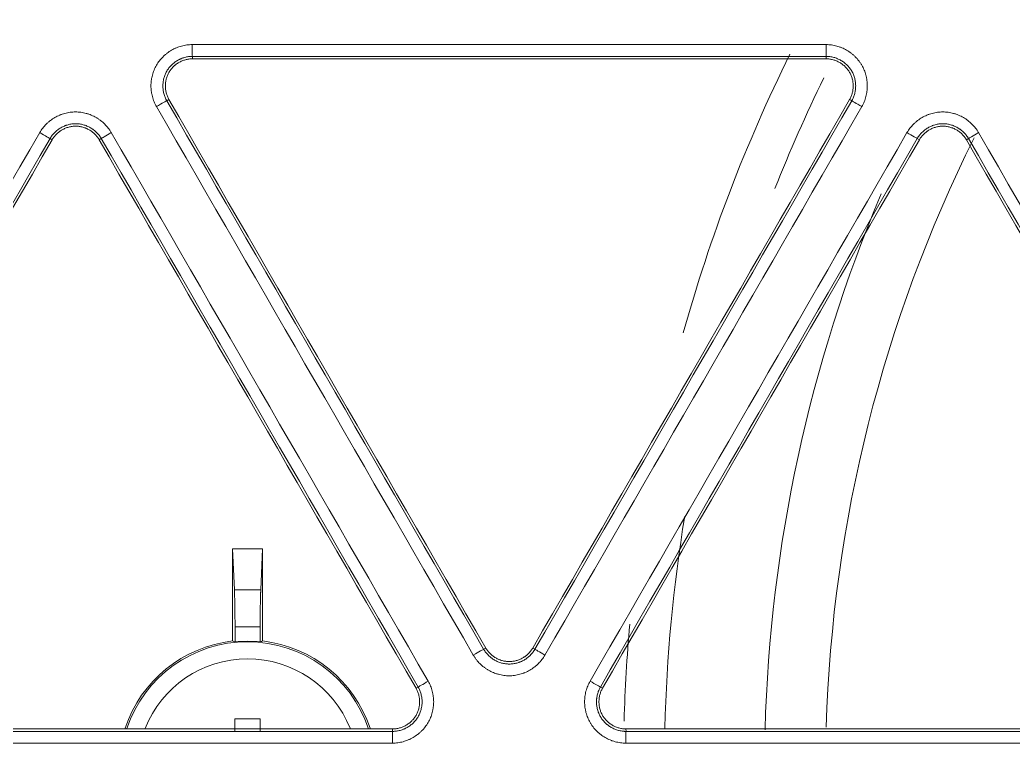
# Model space of a CAD drawing. Header units: inches. Extents: x 405346 to 489838, y -25612 to 14934.
# Drawn here: x 467154.52 to 467194.61, y 4321.95 to 4351.68 of the extents above; entities that cross this region are included whole.
import ezdxf

# ---------------------------------------------------------------- set-up
doc = ezdxf.new("R2010")
doc.units = ezdxf.units.IN
doc.header["$LTSCALE"] = 200
doc.header["$MEASUREMENT"] = 0
doc.layers.add('SS-EQ', color=2, linetype='Continuous', lineweight=20)

# ---------------------------------------------------------------- blocks, each defined once
blk = doc.blocks.new('4way무풍')
at = {"layer": 'SS-EQ'}
for p, q in [((-82.781, 28.782), (-82.781, 28.682)), ((-57.206, 28.682), (-57.206, 28.782)), ((-83.729, 27.041), (-83.815, 26.991)), ((-56.172, 26.991), (-56.258, 27.041)), ((-88.44, 25.415), (-88.526, 25.465)), ((-86.457, 25.465), (-86.544, 25.415)), ((-53.443, 25.415), (-53.529, 25.465)), ((-51.461, 25.465), (-51.547, 25.415)), ((-81.161, 8.9), (-79.948, 8.9)), ((-81.161, 5.177), (-81.161, 8.9)), ((-81.087, 7.236), (-81.161, 8.9)), ((-79.948, 8.9), (-80.022, 7.236)), ((-79.948, 8.9), (-79.948, 5.177)), ((-81.087, 7.236), (-80.022, 7.236)), ((-80.047, 5.745), (-81.061, 5.745)), ((-81.061, 5.138), (-81.061, 5.745)), ((-80.047, 5.745), (-80.047, 5.138)), ((-71.028, 4.843), (-70.941, 4.892)), ((-69.046, 4.892), (-68.959, 4.842)), ((-73.757, 3.267), (-73.67, 3.317)), ((-66.317, 3.317), (-66.23, 3.267)), ((-81.064, 1.528), (-81.064, 2.037)), ((-81.064, 2.037), (-80.045, 2.037)), ((-80.045, 2.037), (-80.045, 1.528)), ((-74.704, 1.525), (-74.704, 1.625)), ((-65.283, 1.625), (-65.282, 1.525))]:
    blk.add_line(p, q, dxfattribs=at)
for centre, radius, start, end in [((0, 0), 65.391, 153.79632, 164.3711), ((0, 0), 63.738, 154.02966, 158.42249), ((0, 0), 57.227, 153.5465, 178.2954), ((0, 0), 59.69, 157.09416, 178.47933), ((0, 0), 63.738, 170.7717, 178.50627), ((0, 0), 65.391, 174.86106, 178.29772), ((-80.554, 0), 5.212, 96.679, 161.4499), ((-80.554, 0), 5.146, 18.5062, 161.3362), ((-80.554, 0), 5.163, 84.3649, 95.6351), ((-80.554, 0), 5.212, 18.4483, 83.321), ((-80.554, 0), 4.454, 21.8194, 158.3494)]:
    blk.add_arc(centre, radius, start, end, dxfattribs=at)
for centre, major_axis, ratio, start_param, end_param in [((-82.781, 29.256), (0, -0.474), 0.014534, 4.708386, 6.248173), ((-57.206, 29.256), (0, 0.474), 0.009775, 1.566319, 3.106595), ((-84.225, 26.754), (0.41, 0.237), 0.010572, 0.034909, 1.581855), ((-55.762, 26.754), (0.41, -0.237), 0.001221, 3.176499, 4.702058), ((-88.936, 25.702), (0.41, -0.237), 0.004965, 4.696998, 6.248278), ((-86.047, 25.702), (-0.41, -0.237), 0.010606, 4.723863, 6.248277), ((-53.939, 25.702), (0.41, -0.237), 0.001186, 4.702395, 6.248279), ((-51.051, 25.702), (-0.41, -0.237), 0.007841, 4.717948, 6.248278), ((-83.826, 0), (6.544, 0), 0.866114, 1.134715, 1.151388), ((-77.283, 0), (6.544, 0), 0.866112, 1.990195, 2.006868), ((-71.438, 4.606), (0.41, 0.237), 0.006886, 0.034907, 1.581419), ((-68.549, 4.606), (0.41, -0.237), 0.005479, 3.1765, 4.701579), ((-73.26, 3.554), (-0.41, -0.237), 0.006926, 4.72339, 6.248278), ((-66.727, 3.554), (-0.41, 0.237), 0.005439, 1.560351, 3.106686), ((-74.704, 1.052), (0, -0.474), 0.013267, 3.176502, 4.712247), ((-65.282, 1.052), (0, -0.474), 0.011501, 3.176502, 4.71224)]:
    blk.add_ellipse(centre, major_axis=major_axis, ratio=ratio, start_param=start_param, end_param=end_param, dxfattribs=at)
for points, knots in [([(-346.359, 0), (-346.359, 27.812), (-346.359, 55.623), (-346.359, 97.341), (-346.359, 111.247), (-346.359, 139.059), (-346.359, 152.964), (-346.359, 180.776), (-346.359, 194.682), (-346.359, 222.494), (-346.359, 236.4), (-346.358, 257.259), (-346.358, 264.212), (-346.359, 272.903), (-346.359, 274.641), (-346.359, 277.248), (-346.359, 278.117), (-346.358, 279.856), (-346.358, 280.725), (-346.358, 282.028), (-346.358, 282.463), (-346.358, 283.332), (-346.359, 283.767), (-346.359, 284.419), (-346.359, 284.636), (-346.359, 285.07), (-346.358, 285.288), (-346.355, 285.722), (-346.353, 285.939), (-346.345, 286.374), (-346.34, 286.591), (-346.322, 287.243), (-346.305, 287.677), (-346.262, 288.546), (-346.235, 288.98), (-346.174, 289.848), (-346.138, 290.283), (-346.078, 290.934), (-346.057, 291.151), (-346.012, 291.584), (-345.894, 292.666), (-345.748, 293.74), (-345.479, 295.449), (-345.327, 296.299), (-344.817, 298.834), (-344.407, 300.504), (-343.687, 302.982), (-343.172, 304.624), (-342.294, 307.059), (-341.638, 308.662), (-341.119, 309.858), (-340.941, 310.255), (-340.713, 310.75), (-340.668, 310.849), (-340.576, 311.047), (-340.437, 311.342), (-339.919, 312.422), (-339.029, 314.158), (-338.177, 315.659), (-336.854, 317.88), (-335.912, 319.32), (-334.41, 321.417), (-333.378, 322.795), (-331.741, 324.8), (-330.589, 326.095), (-329.702, 327.05), (-329.403, 327.366), (-329.023, 327.757), (-328.947, 327.835), (-328.795, 327.991), (-328.566, 328.224), (-327.719, 329.07), (-326.303, 330.411), (-324.35, 332.11), (-322.332, 333.721), (-320.944, 334.737), (-319.535, 335.723), (-318.819, 336.202), (-317.367, 337.129), (-315.893, 338.027), (-314.376, 338.866), (-313.222, 339.472), (-312.835, 339.671), (-312.249, 339.962), (-312.054, 340.059), (-311.662, 340.249), (-309.896, 341.094), (-308.103, 341.848), (-305.68, 342.749), (-304.055, 343.315), (-302.408, 343.812), (-299.923, 344.505), (-298.245, 344.898), (-295.697, 345.381), (-294.842, 345.525), (-293.766, 345.682), (-293.551, 345.712), (-293.119, 345.77), (-292.903, 345.798), (-292.254, 345.879), (-291.821, 345.928), (-290.523, 346.062), (-289.657, 346.132), (-288.357, 346.21), (-287.924, 346.231), (-287.057, 346.265), (-286.624, 346.277), (-285.974, 346.288), (-285.757, 346.29), (-285.323, 346.293), (-285.107, 346.293), (-284.673, 346.294), (-284.456, 346.293), (-284.023, 346.293), (-283.806, 346.293), (-283.155, 346.292), (-282.722, 346.292), (-281.855, 346.292), (-281.421, 346.292), (-280.12, 346.293), (-279.253, 346.293), (-277.519, 346.294), (-276.652, 346.294), (-274.05, 346.294), (-272.316, 346.294), (-267.113, 346.293), (-263.645, 346.293), (-256.707, 346.293), (-253.239, 346.293), (-242.833, 346.293), (-235.896, 346.294), (-222.022, 346.294), (-215.084, 346.294), (-194.273, 346.294), (-180.398, 346.294), (-152.65, 346.294), (-138.775, 346.294), (-111.027, 346.294), (-97.152, 346.294), (-69.403, 346.294), (-55.529, 346.294), (-34.718, 346.294), (-27.78, 346.294), (-13.906, 346.294), (-6.969, 346.294), (-0.032, 346.294)], [0, 0, 0, 0, 0.125, 0.125, 0.1875, 0.1875, 0.25, 0.25, 0.3125, 0.3125, 0.375, 0.375, 0.40625, 0.40625, 0.414063, 0.414063, 0.417969, 0.417969, 0.421875, 0.421875, 0.423828, 0.423828, 0.425781, 0.425781, 0.426758, 0.426758, 0.427734, 0.427734, 0.428711, 0.428711, 0.429688, 0.429688, 0.431641, 0.431641, 0.433594, 0.433594, 0.435547, 0.435547, 0.436523, 0.436523, 0.4375, 0.441406, 0.441406, 0.445313, 0.445313, 0.453125, 0.453125, 0.457031, 0.460938, 0.464844, 0.464844, 0.466797, 0.466797, 0.467285, 0.467285, 0.467773, 0.46875, 0.472656, 0.476563, 0.476563, 0.484375, 0.484375, 0.488281, 0.492188, 0.496094, 0.496094, 0.498047, 0.498047, 0.498535, 0.498535, 0.499023, 0.5, 0.503906, 0.507813, 0.511719, 0.515625, 0.515625, 0.519531, 0.519531, 0.523438, 0.527344, 0.527344, 0.529297, 0.529297, 0.530273, 0.530273, 0.53125, 0.539063, 0.539063, 0.542969, 0.546875, 0.546875, 0.554688, 0.554688, 0.558594, 0.558594, 0.55957, 0.55957, 0.560547, 0.560547, 0.5625, 0.5625, 0.566406, 0.566406, 0.568359, 0.568359, 0.570313, 0.570313, 0.571289, 0.571289, 0.572266, 0.572266, 0.573242, 0.573242, 0.574219, 0.574219, 0.576172, 0.576172, 0.578125, 0.578125, 0.582031, 0.582031, 0.585938, 0.585938, 0.59375, 0.59375, 0.609375, 0.609375, 0.625, 0.625, 0.65625, 0.65625, 0.6875, 0.6875, 0.75, 0.75, 0.8125, 0.8125, 0.875, 0.875, 0.9375, 0.9375, 0.96875, 0.96875, 1, 1, 1, 1]), ([(-0.032, 345.099), (-6.961, 345.099), (-13.891, 345.099), (-27.749, 345.099), (-34.679, 345.098), (-55.467, 345.098), (-69.326, 345.098), (-97.044, 345.097), (-110.903, 345.097), (-138.621, 345.096), (-152.479, 345.095), (-180.197, 345.093), (-194.056, 345.092), (-214.845, 345.089), (-221.774, 345.088), (-235.633, 345.086), (-242.562, 345.085), (-256.421, 345.082), (-263.351, 345.08), (-272.012, 345.079), (-273.745, 345.079), (-276.343, 345.078), (-277.21, 345.078), (-278.942, 345.077), (-279.808, 345.077), (-281.107, 345.076), (-281.54, 345.076), (-282.407, 345.076), (-282.84, 345.076), (-283.706, 345.075), (-284.139, 345.075), (-284.789, 345.074), (-285.005, 345.073), (-285.438, 345.071), (-285.655, 345.069), (-286.304, 345.059), (-286.737, 345.048), (-287.602, 345.017), (-288.034, 344.996), (-289.33, 344.921), (-290.194, 344.852), (-291.488, 344.721), (-291.92, 344.673), (-292.566, 344.593), (-292.782, 344.565), (-293.212, 344.507), (-294.286, 344.357), (-295.351, 344.179), (-297.891, 343.698), (-299.563, 343.307), (-302.038, 342.614), (-303.678, 342.117), (-305.297, 341.55), (-307.709, 340.648), (-309.296, 339.975), (-311.056, 339.137), (-311.349, 338.996), (-311.641, 338.852), (-311.836, 338.756), (-311.933, 338.707), (-312.418, 338.463), (-312.803, 338.264), (-313.95, 337.656), (-314.704, 337.235), (-316.19, 336.364), (-316.921, 335.913), (-318.363, 334.982), (-319.073, 334.501), (-320.472, 333.511), (-321.848, 332.49), (-323.849, 330.871), (-325.784, 329.163), (-327.03, 327.964), (-327.795, 327.195), (-327.947, 327.04), (-328.25, 326.729), (-328.401, 326.572), (-328.849, 326.101), (-329.144, 325.784), (-330.019, 324.826), (-331.153, 323.527), (-332.763, 321.515), (-333.776, 320.132), (-334.759, 318.728), (-335.235, 318.015), (-336.157, 316.57), (-336.603, 315.837), (-337.465, 314.349), (-338.296, 312.841), (-339.065, 311.29), (-339.481, 310.406), (-339.527, 310.307), (-339.618, 310.11), (-339.754, 309.814), (-340.065, 309.122), (-340.322, 308.526), (-340.821, 307.33), (-341.451, 305.726), (-342.288, 303.29), (-342.776, 301.647), (-343.454, 299.168), (-343.836, 297.496), (-344.302, 294.959), (-344.439, 294.108), (-344.619, 292.825), (-344.701, 292.181), (-344.786, 291.427), (-344.82, 291.103), (-344.842, 290.887), (-344.852, 290.779), (-344.946, 289.806), (-345.01, 288.941), (-345.078, 287.644), (-345.096, 287.211), (-345.116, 286.563), (-345.122, 286.346), (-345.13, 285.914), (-345.133, 285.698), (-345.138, 285.265), (-345.139, 285.049), (-345.14, 284.616), (-345.14, 284.4), (-345.141, 283.751), (-345.141, 283.319), (-345.141, 282.67), (-345.141, 282.453), (-345.141, 282.021), (-345.141, 281.805), (-345.142, 281.156), (-345.142, 280.723), (-345.142, 279.426), (-345.143, 278.561), (-345.144, 276.83), (-345.144, 275.965), (-345.145, 273.37), (-345.145, 271.64), (-345.146, 262.989), (-345.147, 256.068), (-345.152, 235.306), (-345.154, 221.464), (-345.157, 193.781), (-345.158, 179.94), (-345.16, 152.257), (-345.161, 138.415), (-345.162, 110.732), (-345.163, 69.207), (-345.164, 27.683), (-345.164, 0)], [0, 0, 0, 0, 0.03125, 0.03125, 0.0625, 0.0625, 0.125, 0.125, 0.1875, 0.1875, 0.25, 0.25, 0.3125, 0.3125, 0.34375, 0.34375, 0.375, 0.375, 0.40625, 0.40625, 0.414063, 0.414063, 0.417969, 0.417969, 0.421875, 0.421875, 0.423828, 0.423828, 0.425781, 0.425781, 0.427734, 0.427734, 0.428711, 0.428711, 0.429688, 0.429688, 0.431641, 0.431641, 0.433594, 0.433594, 0.4375, 0.4375, 0.439453, 0.439453, 0.44043, 0.44043, 0.441406, 0.445313, 0.445313, 0.453125, 0.453125, 0.457031, 0.460938, 0.460938, 0.46875, 0.46875, 0.469727, 0.470215, 0.470215, 0.470703, 0.470703, 0.472656, 0.472656, 0.476563, 0.476563, 0.480469, 0.480469, 0.484375, 0.484375, 0.488281, 0.492188, 0.496094, 0.5, 0.5, 0.500977, 0.500977, 0.501953, 0.501953, 0.503906, 0.503906, 0.507813, 0.511719, 0.515625, 0.515625, 0.519531, 0.519531, 0.523438, 0.523438, 0.527344, 0.53125, 0.53125, 0.531738, 0.531738, 0.532227, 0.533203, 0.535156, 0.535156, 0.539063, 0.542969, 0.546875, 0.546875, 0.554688, 0.554688, 0.558594, 0.558594, 0.560547, 0.561523, 0.562012, 0.562012, 0.5625, 0.5625, 0.566406, 0.566406, 0.568359, 0.568359, 0.569336, 0.569336, 0.570313, 0.570313, 0.571289, 0.571289, 0.572266, 0.572266, 0.574219, 0.574219, 0.575195, 0.575195, 0.576172, 0.576172, 0.578125, 0.578125, 0.582031, 0.582031, 0.585938, 0.585938, 0.59375, 0.59375, 0.625, 0.625, 0.6875, 0.6875, 0.75, 0.75, 0.8125, 0.8125, 0.875, 1, 1, 1, 1]), ([(-84.232, 26.756), (-84.269, 26.819), (-84.301, 26.885), (-84.356, 27.019), (-84.379, 27.087), (-84.406, 27.193), (-84.415, 27.228), (-84.425, 27.282), (-84.428, 27.3), (-84.434, 27.336), (-84.437, 27.354), (-84.449, 27.445), (-84.458, 27.589), (-84.449, 27.734), (-84.437, 27.825), (-84.434, 27.843), (-84.428, 27.879), (-84.425, 27.897), (-84.415, 27.951), (-84.407, 27.986), (-84.379, 28.091), (-84.356, 28.16), (-84.315, 28.261), (-84.3, 28.294), (-84.268, 28.359), (-84.25, 28.392), (-84.196, 28.487), (-84.115, 28.607), (-84.019, 28.716), (-83.954, 28.78), (-83.941, 28.793), (-83.914, 28.818), (-83.9, 28.83), (-83.859, 28.866), (-83.831, 28.889), (-83.744, 28.955), (-83.684, 28.995), (-83.59, 29.05), (-83.542, 29.075), (-83.492, 29.099), (-83.459, 29.114), (-83.442, 29.121), (-83.358, 29.157), (-83.22, 29.204), (-83.078, 29.233), (-82.97, 29.248), (-82.934, 29.251), (-82.861, 29.256), (-82.824, 29.258), (-82.787, 29.258)], [0, 0, 0, 0, 0.0625, 0.0625, 0.125, 0.125, 0.15625, 0.15625, 0.171875, 0.171875, 0.1875, 0.1875, 0.25, 0.3125, 0.3125, 0.328125, 0.328125, 0.34375, 0.34375, 0.375, 0.375, 0.4375, 0.4375, 0.46875, 0.46875, 0.5, 0.5, 0.5625, 0.625, 0.625, 0.640625, 0.640625, 0.65625, 0.65625, 0.6875, 0.6875, 0.75, 0.75, 0.78125, 0.796875, 0.796875, 0.8125, 0.8125, 0.875, 0.9375, 0.9375, 0.96875, 0.96875, 1, 1, 1, 1]), ([(-57.211, 29.258), (-57.137, 29.258), (-57.065, 29.253), (-56.921, 29.233), (-56.85, 29.219), (-56.745, 29.19), (-56.71, 29.18), (-56.658, 29.162), (-56.641, 29.156), (-56.607, 29.143), (-56.59, 29.136), (-56.506, 29.101), (-56.376, 29.037), (-56.255, 28.956), (-56.182, 28.901), (-56.168, 28.889), (-56.139, 28.866), (-56.097, 28.831), (-56.058, 28.794), (-55.98, 28.717), (-55.933, 28.663), (-55.866, 28.577), (-55.845, 28.548), (-55.804, 28.487), (-55.784, 28.456), (-55.73, 28.361), (-55.666, 28.231), (-55.62, 28.093), (-55.597, 28.005), (-55.592, 27.987), (-55.584, 27.952), (-55.58, 27.934), (-55.57, 27.88), (-55.564, 27.844), (-55.55, 27.736), (-55.545, 27.663), (-55.545, 27.555), (-55.547, 27.5), (-55.551, 27.446), (-55.555, 27.409), (-55.557, 27.391), (-55.568, 27.3), (-55.596, 27.158), (-55.642, 27.02), (-55.683, 26.919), (-55.698, 26.886), (-55.73, 26.82), (-55.748, 26.788), (-55.766, 26.756)], [0, 0, 0, 0, 0.0625, 0.0625, 0.125, 0.125, 0.15625, 0.15625, 0.171875, 0.171875, 0.1875, 0.1875, 0.25, 0.3125, 0.3125, 0.328125, 0.328125, 0.34375, 0.375, 0.375, 0.4375, 0.4375, 0.46875, 0.46875, 0.5, 0.5, 0.5625, 0.625, 0.625, 0.640625, 0.640625, 0.65625, 0.65625, 0.6875, 0.6875, 0.75, 0.75, 0.78125, 0.796875, 0.796875, 0.8125, 0.8125, 0.875, 0.9375, 0.9375, 0.96875, 0.96875, 1, 1, 1, 1]), ([(-82.781, 28.782), (-82.784, 28.782), (-82.787, 28.782), (-82.794, 28.782), (-82.804, 28.782), (-82.814, 28.782), (-82.833, 28.781), (-82.846, 28.78), (-82.886, 28.778), (-82.912, 28.775), (-82.989, 28.764), (-83.09, 28.743), (-83.189, 28.709), (-83.249, 28.684), (-83.261, 28.679), (-83.285, 28.668), (-83.32, 28.651), (-83.355, 28.632), (-83.422, 28.593), (-83.465, 28.565), (-83.527, 28.518), (-83.547, 28.501), (-83.587, 28.467), (-83.606, 28.449), (-83.662, 28.394), (-83.731, 28.316), (-83.789, 28.23), (-83.828, 28.162), (-83.84, 28.139), (-83.863, 28.092), (-83.874, 28.068), (-83.903, 27.996), (-83.92, 27.947), (-83.939, 27.872), (-83.948, 27.834), (-83.955, 27.795), (-83.959, 27.769), (-83.961, 27.756), (-83.969, 27.691), (-83.976, 27.588), (-83.969, 27.484), (-83.959, 27.407), (-83.955, 27.381), (-83.945, 27.329), (-83.939, 27.304), (-83.92, 27.228), (-83.903, 27.179), (-83.874, 27.107), (-83.858, 27.072), (-83.837, 27.031), (-83.826, 27.011), (-83.821, 27.002), (-83.818, 26.997), (-83.817, 26.994), (-83.815, 26.991)], [0, 0, 0, 0, 0.003906, 0.003906, 0.007812, 0.015625, 0.015625, 0.03125, 0.03125, 0.0625, 0.0625, 0.125, 0.1875, 0.1875, 0.203125, 0.203125, 0.21875, 0.25, 0.25, 0.3125, 0.3125, 0.34375, 0.34375, 0.375, 0.375, 0.4375, 0.5, 0.5, 0.53125, 0.53125, 0.5625, 0.5625, 0.625, 0.625, 0.65625, 0.671875, 0.671875, 0.6875, 0.6875, 0.75, 0.8125, 0.8125, 0.84375, 0.84375, 0.875, 0.875, 0.9375, 0.9375, 0.96875, 0.984375, 0.992187, 0.996094, 0.996094, 1, 1, 1, 1]), ([(-83.729, 27.041), (-83.753, 27.082), (-83.774, 27.126), (-83.81, 27.214), (-83.84, 27.304), (-83.858, 27.398), (-83.866, 27.457), (-83.867, 27.469), (-83.869, 27.493), (-83.872, 27.529), (-83.873, 27.565), (-83.873, 27.636), (-83.87, 27.684), (-83.861, 27.754), (-83.857, 27.778), (-83.848, 27.825), (-83.843, 27.849), (-83.824, 27.918), (-83.794, 28.008), (-83.753, 28.094), (-83.717, 28.156), (-83.704, 28.176), (-83.677, 28.216), (-83.663, 28.235), (-83.619, 28.292), (-83.588, 28.327), (-83.537, 28.377), (-83.511, 28.402), (-83.483, 28.425), (-83.465, 28.44), (-83.455, 28.447), (-83.408, 28.484), (-83.328, 28.536), (-83.243, 28.579), (-83.177, 28.606), (-83.154, 28.615), (-83.109, 28.631), (-83.086, 28.638), (-83.017, 28.657), (-82.971, 28.666), (-82.877, 28.679), (-82.829, 28.682), (-82.781, 28.682)], [0, 0, 0, 0, 0.0625, 0.0625, 0.125, 0.1875, 0.1875, 0.203125, 0.203125, 0.21875, 0.25, 0.25, 0.3125, 0.3125, 0.34375, 0.34375, 0.375, 0.375, 0.4375, 0.5, 0.5, 0.53125, 0.53125, 0.5625, 0.5625, 0.625, 0.625, 0.65625, 0.671875, 0.671875, 0.6875, 0.6875, 0.75, 0.8125, 0.8125, 0.84375, 0.84375, 0.875, 0.875, 0.9375, 0.9375, 1, 1, 1, 1]), ([(-56.172, 26.991), (-56.17, 26.994), (-56.168, 26.996), (-56.165, 27.002), (-56.16, 27.011), (-56.156, 27.019), (-56.146, 27.037), (-56.14, 27.049), (-56.123, 27.084), (-56.112, 27.108), (-56.083, 27.18), (-56.05, 27.278), (-56.031, 27.381), (-56.022, 27.445), (-56.021, 27.459), (-56.019, 27.485), (-56.018, 27.498), (-56.015, 27.537), (-56.014, 27.563), (-56.014, 27.641), (-56.018, 27.692), (-56.028, 27.77), (-56.032, 27.795), (-56.042, 27.847), (-56.047, 27.872), (-56.067, 27.948), (-56.084, 27.997), (-56.123, 28.093), (-56.146, 28.14), (-56.185, 28.208), (-56.199, 28.23), (-56.228, 28.274), (-56.243, 28.295), (-56.291, 28.356), (-56.325, 28.395), (-56.381, 28.45), (-56.409, 28.476), (-56.439, 28.501), (-56.46, 28.518), (-56.47, 28.526), (-56.522, 28.566), (-56.609, 28.623), (-56.702, 28.669), (-56.774, 28.699), (-56.798, 28.709), (-56.848, 28.726), (-56.873, 28.734), (-56.948, 28.754), (-56.999, 28.765), (-57.076, 28.775), (-57.115, 28.779), (-57.16, 28.781), (-57.183, 28.782), (-57.193, 28.782), (-57.2, 28.782), (-57.203, 28.782), (-57.206, 28.782)], [0, 0, 0, 0, 0.003906, 0.003906, 0.007812, 0.015625, 0.015625, 0.03125, 0.03125, 0.0625, 0.0625, 0.125, 0.1875, 0.1875, 0.203125, 0.203125, 0.21875, 0.21875, 0.25, 0.25, 0.3125, 0.3125, 0.34375, 0.34375, 0.375, 0.375, 0.4375, 0.4375, 0.5, 0.5, 0.53125, 0.53125, 0.5625, 0.5625, 0.625, 0.625, 0.65625, 0.671875, 0.671875, 0.6875, 0.6875, 0.75, 0.8125, 0.8125, 0.84375, 0.84375, 0.875, 0.875, 0.9375, 0.9375, 0.96875, 0.984375, 0.992188, 0.996094, 0.996094, 1, 1, 1, 1]), ([(-57.206, 28.682), (-57.158, 28.682), (-57.11, 28.679), (-57.015, 28.666), (-56.922, 28.647), (-56.832, 28.616), (-56.766, 28.588), (-56.744, 28.578), (-56.701, 28.557), (-56.68, 28.546), (-56.618, 28.51), (-56.579, 28.483), (-56.522, 28.44), (-56.503, 28.425), (-56.467, 28.394), (-56.449, 28.377), (-56.399, 28.327), (-56.335, 28.256), (-56.282, 28.177), (-56.246, 28.114), (-56.235, 28.093), (-56.214, 28.05), (-56.204, 28.028), (-56.177, 27.962), (-56.162, 27.917), (-56.144, 27.848), (-56.136, 27.813), (-56.13, 27.778), (-56.126, 27.754), (-56.125, 27.742), (-56.117, 27.683), (-56.111, 27.588), (-56.117, 27.493), (-56.126, 27.422), (-56.13, 27.398), (-56.139, 27.351), (-56.144, 27.328), (-56.162, 27.258), (-56.177, 27.213), (-56.213, 27.125), (-56.234, 27.082), (-56.258, 27.041)], [0, 0, 0, 0, 0.0625, 0.0625, 0.125, 0.1875, 0.1875, 0.21875, 0.21875, 0.25, 0.25, 0.3125, 0.3125, 0.34375, 0.34375, 0.375, 0.375, 0.4375, 0.5, 0.5, 0.53125, 0.53125, 0.5625, 0.5625, 0.625, 0.625, 0.65625, 0.671875, 0.671875, 0.6875, 0.6875, 0.75, 0.8125, 0.8125, 0.84375, 0.84375, 0.875, 0.875, 0.9375, 0.9375, 1, 1, 1, 1]), ([(-88.943, 25.704), (-88.907, 25.767), (-88.866, 25.827), (-88.778, 25.942), (-88.73, 25.996), (-88.652, 26.073), (-88.626, 26.098), (-88.584, 26.134), (-88.57, 26.146), (-88.542, 26.169), (-88.527, 26.18), (-88.455, 26.236), (-88.334, 26.316), (-88.204, 26.38), (-88.12, 26.416), (-88.103, 26.422), (-88.069, 26.435), (-88.051, 26.442), (-88, 26.459), (-87.965, 26.47), (-87.86, 26.499), (-87.789, 26.513), (-87.681, 26.528), (-87.645, 26.531), (-87.572, 26.536), (-87.536, 26.537), (-87.426, 26.537), (-87.281, 26.528), (-87.139, 26.499), (-87.051, 26.475), (-87.034, 26.47), (-86.999, 26.459), (-86.981, 26.453), (-86.929, 26.435), (-86.895, 26.423), (-86.795, 26.381), (-86.73, 26.348), (-86.636, 26.294), (-86.589, 26.265), (-86.544, 26.234), (-86.514, 26.213), (-86.5, 26.202), (-86.427, 26.147), (-86.317, 26.051), (-86.221, 25.943), (-86.155, 25.857), (-86.133, 25.827), (-86.092, 25.766), (-86.073, 25.735), (-86.054, 25.704)], [0, 0, 0, 0, 0.0625, 0.0625, 0.125, 0.125, 0.15625, 0.15625, 0.171875, 0.171875, 0.1875, 0.1875, 0.25, 0.3125, 0.3125, 0.328125, 0.328125, 0.34375, 0.34375, 0.375, 0.375, 0.4375, 0.4375, 0.46875, 0.46875, 0.5, 0.5, 0.5625, 0.625, 0.625, 0.640625, 0.640625, 0.65625, 0.65625, 0.6875, 0.6875, 0.75, 0.75, 0.78125, 0.796875, 0.796875, 0.8125, 0.8125, 0.875, 0.9375, 0.9375, 0.96875, 0.96875, 1, 1, 1, 1]), ([(-53.944, 25.704), (-53.907, 25.767), (-53.866, 25.828), (-53.778, 25.942), (-53.73, 25.997), (-53.653, 26.073), (-53.626, 26.098), (-53.584, 26.134), (-53.57, 26.146), (-53.542, 26.169), (-53.528, 26.181), (-53.455, 26.236), (-53.335, 26.316), (-53.205, 26.381), (-53.12, 26.416), (-53.103, 26.423), (-53.069, 26.436), (-53.052, 26.442), (-53, 26.46), (-52.965, 26.47), (-52.86, 26.499), (-52.789, 26.513), (-52.682, 26.528), (-52.646, 26.531), (-52.573, 26.536), (-52.536, 26.538), (-52.426, 26.538), (-52.282, 26.528), (-52.14, 26.499), (-52.052, 26.475), (-52.034, 26.47), (-51.999, 26.459), (-51.982, 26.454), (-51.93, 26.436), (-51.896, 26.423), (-51.795, 26.381), (-51.73, 26.349), (-51.636, 26.294), (-51.59, 26.266), (-51.545, 26.235), (-51.515, 26.213), (-51.5, 26.203), (-51.427, 26.147), (-51.318, 26.052), (-51.222, 25.943), (-51.155, 25.857), (-51.133, 25.828), (-51.093, 25.767), (-51.073, 25.736), (-51.055, 25.704)], [0, 0, 0, 0, 0.0625, 0.0625, 0.125, 0.125, 0.15625, 0.15625, 0.171875, 0.171875, 0.1875, 0.1875, 0.25, 0.3125, 0.3125, 0.328125, 0.328125, 0.34375, 0.34375, 0.375, 0.375, 0.4375, 0.4375, 0.46875, 0.46875, 0.5, 0.5, 0.5625, 0.625, 0.625, 0.640625, 0.640625, 0.65625, 0.65625, 0.6875, 0.6875, 0.75, 0.75, 0.78125, 0.796875, 0.796875, 0.8125, 0.8125, 0.875, 0.9375, 0.9375, 0.96875, 0.96875, 1, 1, 1, 1]), ([(-86.457, 25.465), (-86.459, 25.468), (-86.461, 25.471), (-86.464, 25.477), (-86.469, 25.485), (-86.474, 25.493), (-86.485, 25.51), (-86.492, 25.521), (-86.514, 25.554), (-86.529, 25.575), (-86.577, 25.637), (-86.646, 25.714), (-86.725, 25.782), (-86.777, 25.822), (-86.787, 25.83), (-86.809, 25.845), (-86.841, 25.867), (-86.874, 25.887), (-86.941, 25.926), (-86.988, 25.949), (-87.06, 25.979), (-87.084, 25.989), (-87.134, 26.006), (-87.159, 26.014), (-87.234, 26.034), (-87.285, 26.045), (-87.388, 26.059), (-87.44, 26.062), (-87.518, 26.062), (-87.544, 26.061), (-87.596, 26.058), (-87.622, 26.055), (-87.699, 26.044), (-87.75, 26.034), (-87.825, 26.013), (-87.862, 26.002), (-87.899, 25.989), (-87.924, 25.979), (-87.936, 25.974), (-87.996, 25.949), (-88.089, 25.903), (-88.176, 25.845), (-88.238, 25.798), (-88.258, 25.782), (-88.298, 25.747), (-88.317, 25.729), (-88.373, 25.674), (-88.407, 25.636), (-88.455, 25.574), (-88.477, 25.543), (-88.502, 25.504), (-88.514, 25.485), (-88.519, 25.476), (-88.523, 25.471), (-88.524, 25.468), (-88.526, 25.465)], [0, 0, 0, 0, 0.003906, 0.003906, 0.007813, 0.015625, 0.015625, 0.03125, 0.03125, 0.0625, 0.0625, 0.125, 0.1875, 0.1875, 0.203125, 0.203125, 0.21875, 0.25, 0.25, 0.3125, 0.3125, 0.34375, 0.34375, 0.375, 0.375, 0.4375, 0.4375, 0.5, 0.5, 0.53125, 0.53125, 0.5625, 0.5625, 0.625, 0.625, 0.65625, 0.671875, 0.671875, 0.6875, 0.6875, 0.75, 0.8125, 0.8125, 0.84375, 0.84375, 0.875, 0.875, 0.9375, 0.9375, 0.96875, 0.984375, 0.992188, 0.996094, 0.996094, 1, 1, 1, 1]), ([(-51.461, 25.465), (-51.462, 25.468), (-51.464, 25.471), (-51.467, 25.477), (-51.472, 25.485), (-51.478, 25.493), (-51.488, 25.51), (-51.495, 25.521), (-51.517, 25.554), (-51.533, 25.575), (-51.58, 25.637), (-51.649, 25.714), (-51.728, 25.782), (-51.78, 25.822), (-51.791, 25.829), (-51.812, 25.845), (-51.844, 25.867), (-51.877, 25.887), (-51.945, 25.926), (-51.991, 25.949), (-52.063, 25.979), (-52.088, 25.989), (-52.137, 26.006), (-52.162, 26.014), (-52.238, 26.034), (-52.288, 26.045), (-52.391, 26.059), (-52.443, 26.062), (-52.521, 26.062), (-52.548, 26.061), (-52.6, 26.058), (-52.626, 26.055), (-52.703, 26.044), (-52.753, 26.034), (-52.828, 26.013), (-52.866, 26.002), (-52.903, 25.989), (-52.927, 25.979), (-52.939, 25.974), (-53, 25.949), (-53.093, 25.903), (-53.179, 25.845), (-53.241, 25.798), (-53.262, 25.782), (-53.301, 25.747), (-53.32, 25.729), (-53.376, 25.674), (-53.41, 25.636), (-53.458, 25.574), (-53.481, 25.543), (-53.506, 25.504), (-53.518, 25.485), (-53.523, 25.476), (-53.526, 25.471), (-53.528, 25.468), (-53.529, 25.465)], [0, 0, 0, 0, 0.003906, 0.003906, 0.007813, 0.015625, 0.015625, 0.03125, 0.03125, 0.0625, 0.0625, 0.125, 0.1875, 0.1875, 0.203125, 0.203125, 0.21875, 0.25, 0.25, 0.3125, 0.3125, 0.34375, 0.34375, 0.375, 0.375, 0.4375, 0.4375, 0.5, 0.5, 0.53125, 0.53125, 0.5625, 0.5625, 0.625, 0.625, 0.65625, 0.671875, 0.671875, 0.6875, 0.6875, 0.75, 0.8125, 0.8125, 0.84375, 0.84375, 0.875, 0.875, 0.9375, 0.9375, 0.96875, 0.984375, 0.992188, 0.996094, 0.996094, 1, 1, 1, 1]), ([(-88.44, 25.415), (-88.416, 25.457), (-88.389, 25.497), (-88.33, 25.572), (-88.267, 25.643), (-88.195, 25.706), (-88.147, 25.742), (-88.138, 25.749), (-88.118, 25.763), (-88.088, 25.784), (-88.058, 25.802), (-87.996, 25.838), (-87.954, 25.859), (-87.888, 25.887), (-87.865, 25.895), (-87.82, 25.911), (-87.797, 25.918), (-87.728, 25.937), (-87.635, 25.956), (-87.54, 25.962), (-87.468, 25.962), (-87.444, 25.962), (-87.396, 25.958), (-87.372, 25.956), (-87.302, 25.946), (-87.255, 25.937), (-87.186, 25.918), (-87.152, 25.907), (-87.119, 25.895), (-87.096, 25.886), (-87.085, 25.882), (-87.03, 25.859), (-86.944, 25.816), (-86.865, 25.764), (-86.808, 25.72), (-86.789, 25.705), (-86.753, 25.674), (-86.735, 25.657), (-86.685, 25.607), (-86.653, 25.572), (-86.595, 25.497), (-86.568, 25.457), (-86.544, 25.415)], [0, 0, 0, 0, 0.0625, 0.0625, 0.125, 0.1875, 0.1875, 0.203125, 0.203125, 0.21875, 0.25, 0.25, 0.3125, 0.3125, 0.34375, 0.34375, 0.375, 0.375, 0.4375, 0.5, 0.5, 0.53125, 0.53125, 0.5625, 0.5625, 0.625, 0.625, 0.65625, 0.671875, 0.671875, 0.6875, 0.6875, 0.75, 0.8125, 0.8125, 0.84375, 0.84375, 0.875, 0.875, 0.9375, 0.9375, 1, 1, 1, 1]), ([(-53.443, 25.415), (-53.419, 25.457), (-53.392, 25.497), (-53.333, 25.572), (-53.27, 25.643), (-53.198, 25.706), (-53.151, 25.742), (-53.141, 25.749), (-53.121, 25.763), (-53.092, 25.784), (-53.061, 25.802), (-53, 25.838), (-52.957, 25.859), (-52.891, 25.887), (-52.869, 25.895), (-52.823, 25.911), (-52.8, 25.918), (-52.731, 25.937), (-52.638, 25.956), (-52.543, 25.962), (-52.471, 25.962), (-52.447, 25.962), (-52.399, 25.958), (-52.375, 25.956), (-52.305, 25.946), (-52.258, 25.937), (-52.19, 25.918), (-52.156, 25.907), (-52.122, 25.895), (-52.099, 25.886), (-52.088, 25.882), (-52.033, 25.859), (-51.947, 25.816), (-51.868, 25.764), (-51.811, 25.72), (-51.793, 25.705), (-51.756, 25.674), (-51.739, 25.657), (-51.688, 25.607), (-51.656, 25.572), (-51.598, 25.497), (-51.571, 25.457), (-51.547, 25.415)], [0, 0, 0, 0, 0.0625, 0.0625, 0.125, 0.1875, 0.1875, 0.203125, 0.203125, 0.21875, 0.25, 0.25, 0.3125, 0.3125, 0.34375, 0.34375, 0.375, 0.375, 0.4375, 0.5, 0.5, 0.53125, 0.53125, 0.5625, 0.5625, 0.625, 0.625, 0.65625, 0.671875, 0.671875, 0.6875, 0.6875, 0.75, 0.8125, 0.8125, 0.84375, 0.84375, 0.875, 0.875, 0.9375, 0.9375, 1, 1, 1, 1]), ([(-71.028, 4.843), (-71.026, 4.84), (-71.024, 4.837), (-71.021, 4.831), (-71.016, 4.823), (-71.011, 4.814), (-71, 4.798), (-70.993, 4.787), (-70.971, 4.754), (-70.956, 4.733), (-70.908, 4.671), (-70.839, 4.594), (-70.761, 4.526), (-70.708, 4.486), (-70.698, 4.478), (-70.676, 4.463), (-70.644, 4.441), (-70.611, 4.42), (-70.544, 4.381), (-70.497, 4.358), (-70.425, 4.328), (-70.401, 4.319), (-70.351, 4.302), (-70.326, 4.294), (-70.251, 4.273), (-70.2, 4.263), (-70.097, 4.249), (-70.045, 4.245), (-69.967, 4.245), (-69.941, 4.246), (-69.889, 4.25), (-69.863, 4.252), (-69.786, 4.263), (-69.735, 4.273), (-69.66, 4.294), (-69.623, 4.305), (-69.586, 4.319), (-69.561, 4.328), (-69.549, 4.333), (-69.489, 4.358), (-69.395, 4.405), (-69.309, 4.462), (-69.247, 4.509), (-69.227, 4.526), (-69.187, 4.56), (-69.168, 4.578), (-69.112, 4.633), (-69.078, 4.672), (-69.03, 4.733), (-69.008, 4.765), (-68.983, 4.803), (-68.971, 4.823), (-68.966, 4.831), (-68.962, 4.837), (-68.961, 4.84), (-68.959, 4.842)], [0, 0, 0, 0, 0.003906, 0.003906, 0.007812, 0.015625, 0.015625, 0.03125, 0.03125, 0.0625, 0.0625, 0.125, 0.1875, 0.1875, 0.203125, 0.203125, 0.21875, 0.25, 0.25, 0.3125, 0.3125, 0.34375, 0.34375, 0.375, 0.375, 0.4375, 0.4375, 0.5, 0.5, 0.53125, 0.53125, 0.5625, 0.5625, 0.625, 0.625, 0.65625, 0.671875, 0.671875, 0.6875, 0.6875, 0.75, 0.8125, 0.8125, 0.84375, 0.84375, 0.875, 0.875, 0.9375, 0.9375, 0.96875, 0.984375, 0.992187, 0.996094, 0.996094, 1, 1, 1, 1]), ([(-69.046, 4.892), (-69.07, 4.851), (-69.097, 4.811), (-69.155, 4.735), (-69.218, 4.664), (-69.29, 4.602), (-69.338, 4.565), (-69.348, 4.558), (-69.367, 4.544), (-69.397, 4.524), (-69.427, 4.505), (-69.489, 4.47), (-69.532, 4.448), (-69.598, 4.421), (-69.62, 4.412), (-69.665, 4.397), (-69.688, 4.39), (-69.758, 4.371), (-69.851, 4.352), (-69.946, 4.345), (-70.018, 4.345), (-70.042, 4.346), (-70.089, 4.349), (-70.113, 4.352), (-70.184, 4.362), (-70.23, 4.371), (-70.299, 4.39), (-70.333, 4.4), (-70.367, 4.413), (-70.389, 4.421), (-70.4, 4.426), (-70.456, 4.449), (-70.541, 4.491), (-70.62, 4.544), (-70.677, 4.587), (-70.696, 4.603), (-70.732, 4.634), (-70.75, 4.65), (-70.801, 4.701), (-70.832, 4.736), (-70.89, 4.811), (-70.917, 4.851), (-70.941, 4.892)], [0, 0, 0, 0, 0.0625, 0.0625, 0.125, 0.1875, 0.1875, 0.203125, 0.203125, 0.21875, 0.25, 0.25, 0.3125, 0.3125, 0.34375, 0.34375, 0.375, 0.375, 0.4375, 0.5, 0.5, 0.53125, 0.53125, 0.5625, 0.5625, 0.625, 0.625, 0.65625, 0.671875, 0.671875, 0.6875, 0.6875, 0.75, 0.8125, 0.8125, 0.84375, 0.84375, 0.875, 0.875, 0.9375, 0.9375, 1, 1, 1, 1]), ([(-68.555, 4.606), (-68.591, 4.542), (-68.632, 4.482), (-68.72, 4.367), (-68.768, 4.313), (-68.846, 4.236), (-68.872, 4.212), (-68.914, 4.175), (-68.928, 4.164), (-68.956, 4.14), (-68.971, 4.129), (-69.043, 4.074), (-69.164, 3.994), (-69.294, 3.929), (-69.378, 3.894), (-69.395, 3.887), (-69.429, 3.874), (-69.447, 3.868), (-69.498, 3.85), (-69.533, 3.839), (-69.638, 3.811), (-69.709, 3.797), (-69.817, 3.782), (-69.853, 3.778), (-69.926, 3.773), (-69.962, 3.772), (-70.072, 3.772), (-70.144, 3.777), (-70.288, 3.796), (-70.359, 3.811), (-70.447, 3.835), (-70.464, 3.84), (-70.499, 3.85), (-70.517, 3.856), (-70.569, 3.874), (-70.603, 3.887), (-70.703, 3.929), (-70.768, 3.961), (-70.862, 4.015), (-70.909, 4.044), (-70.954, 4.075), (-70.984, 4.096), (-70.998, 4.107), (-71.071, 4.163), (-71.181, 4.258), (-71.277, 4.366), (-71.343, 4.453), (-71.365, 4.482), (-71.406, 4.543), (-71.425, 4.574), (-71.444, 4.606)], [0, 0, 0, 0, 0.0625, 0.0625, 0.125, 0.125, 0.15625, 0.15625, 0.171875, 0.171875, 0.1875, 0.1875, 0.25, 0.3125, 0.3125, 0.328125, 0.328125, 0.34375, 0.34375, 0.375, 0.375, 0.4375, 0.4375, 0.46875, 0.46875, 0.5, 0.5, 0.5625, 0.5625, 0.625, 0.625, 0.640625, 0.640625, 0.65625, 0.65625, 0.6875, 0.6875, 0.75, 0.75, 0.78125, 0.796875, 0.796875, 0.8125, 0.8125, 0.875, 0.9375, 0.9375, 0.96875, 0.96875, 1, 1, 1, 1]), ([(-73.266, 3.554), (-73.229, 3.49), (-73.197, 3.425), (-73.142, 3.291), (-73.119, 3.222), (-73.092, 3.117), (-73.083, 3.081), (-73.073, 3.027), (-73.07, 3.009), (-73.064, 2.973), (-73.061, 2.955), (-73.049, 2.865), (-73.04, 2.72), (-73.049, 2.575), (-73.061, 2.485), (-73.064, 2.466), (-73.07, 2.43), (-73.073, 2.412), (-73.083, 2.359), (-73.091, 2.323), (-73.119, 2.218), (-73.142, 2.15), (-73.183, 2.049), (-73.198, 2.016), (-73.23, 1.95), (-73.248, 1.918), (-73.302, 1.823), (-73.383, 1.702), (-73.479, 1.594), (-73.544, 1.53), (-73.557, 1.517), (-73.584, 1.492), (-73.598, 1.48), (-73.639, 1.444), (-73.667, 1.421), (-73.754, 1.355), (-73.814, 1.314), (-73.908, 1.26), (-73.956, 1.234), (-74.006, 1.211), (-74.039, 1.195), (-74.056, 1.188), (-74.14, 1.153), (-74.278, 1.106), (-74.42, 1.077), (-74.528, 1.062), (-74.564, 1.058), (-74.637, 1.053), (-74.674, 1.052), (-74.711, 1.052)], [0, 0, 0, 0, 0.0625, 0.0625, 0.125, 0.125, 0.15625, 0.15625, 0.171875, 0.171875, 0.1875, 0.1875, 0.25, 0.3125, 0.3125, 0.328125, 0.328125, 0.34375, 0.34375, 0.375, 0.375, 0.4375, 0.4375, 0.46875, 0.46875, 0.5, 0.5, 0.5625, 0.625, 0.625, 0.640625, 0.640625, 0.65625, 0.65625, 0.6875, 0.6875, 0.75, 0.75, 0.78125, 0.796875, 0.796875, 0.8125, 0.8125, 0.875, 0.9375, 0.9375, 0.96875, 0.96875, 1, 1, 1, 1]), ([(-74.704, 1.525), (-74.701, 1.525), (-74.698, 1.525), (-74.691, 1.525), (-74.681, 1.526), (-74.672, 1.526), (-74.652, 1.527), (-74.639, 1.527), (-74.599, 1.53), (-74.573, 1.533), (-74.496, 1.543), (-74.395, 1.564), (-74.296, 1.598), (-74.236, 1.623), (-74.224, 1.629), (-74.2, 1.64), (-74.165, 1.657), (-74.13, 1.675), (-74.063, 1.714), (-74.02, 1.743), (-73.958, 1.79), (-73.938, 1.806), (-73.898, 1.841), (-73.879, 1.859), (-73.823, 1.914), (-73.789, 1.952), (-73.725, 2.034), (-73.696, 2.077), (-73.657, 2.145), (-73.645, 2.169), (-73.622, 2.215), (-73.611, 2.239), (-73.581, 2.311), (-73.565, 2.36), (-73.545, 2.436), (-73.537, 2.474), (-73.53, 2.512), (-73.526, 2.538), (-73.524, 2.551), (-73.516, 2.616), (-73.509, 2.72), (-73.516, 2.824), (-73.525, 2.901), (-73.53, 2.927), (-73.54, 2.978), (-73.545, 3.004), (-73.565, 3.079), (-73.582, 3.129), (-73.611, 3.201), (-73.627, 3.236), (-73.648, 3.277), (-73.659, 3.297), (-73.664, 3.305), (-73.667, 3.311), (-73.668, 3.314), (-73.67, 3.317)], [0, 0, 0, 0, 0.003906, 0.003906, 0.007812, 0.015625, 0.015625, 0.03125, 0.03125, 0.0625, 0.0625, 0.125, 0.1875, 0.1875, 0.203125, 0.203125, 0.21875, 0.25, 0.25, 0.3125, 0.3125, 0.34375, 0.34375, 0.375, 0.375, 0.4375, 0.4375, 0.5, 0.5, 0.53125, 0.53125, 0.5625, 0.5625, 0.625, 0.625, 0.65625, 0.671875, 0.671875, 0.6875, 0.6875, 0.75, 0.8125, 0.8125, 0.84375, 0.84375, 0.875, 0.875, 0.9375, 0.9375, 0.96875, 0.984375, 0.992188, 0.996094, 0.996094, 1, 1, 1, 1]), ([(-73.757, 3.267), (-73.733, 3.225), (-73.711, 3.182), (-73.675, 3.093), (-73.646, 3.003), (-73.627, 2.91), (-73.62, 2.85), (-73.618, 2.838), (-73.616, 2.814), (-73.613, 2.779), (-73.612, 2.743), (-73.612, 2.671), (-73.615, 2.624), (-73.624, 2.553), (-73.628, 2.53), (-73.637, 2.482), (-73.643, 2.459), (-73.661, 2.39), (-73.691, 2.299), (-73.733, 2.214), (-73.769, 2.152), (-73.782, 2.131), (-73.808, 2.091), (-73.822, 2.072), (-73.866, 2.016), (-73.898, 1.98), (-73.948, 1.93), (-73.974, 1.906), (-74.002, 1.883), (-74.021, 1.868), (-74.03, 1.86), (-74.078, 1.824), (-74.157, 1.771), (-74.242, 1.729), (-74.308, 1.701), (-74.331, 1.693), (-74.376, 1.677), (-74.399, 1.67), (-74.468, 1.651), (-74.515, 1.642), (-74.609, 1.629), (-74.656, 1.625), (-74.704, 1.625)], [0, 0, 0, 0, 0.0625, 0.0625, 0.125, 0.1875, 0.1875, 0.203125, 0.203125, 0.21875, 0.25, 0.25, 0.3125, 0.3125, 0.34375, 0.34375, 0.375, 0.375, 0.4375, 0.5, 0.5, 0.53125, 0.53125, 0.5625, 0.5625, 0.625, 0.625, 0.65625, 0.671875, 0.671875, 0.6875, 0.6875, 0.75, 0.8125, 0.8125, 0.84375, 0.84375, 0.875, 0.875, 0.9375, 0.9375, 1, 1, 1, 1]), ([(-65.288, 1.052), (-65.361, 1.052), (-65.434, 1.057), (-65.577, 1.076), (-65.648, 1.091), (-65.753, 1.119), (-65.788, 1.13), (-65.84, 1.148), (-65.857, 1.154), (-65.892, 1.167), (-65.909, 1.174), (-65.993, 1.209), (-66.122, 1.273), (-66.243, 1.354), (-66.316, 1.409), (-66.331, 1.42), (-66.359, 1.444), (-66.401, 1.479), (-66.441, 1.516), (-66.518, 1.593), (-66.566, 1.647), (-66.632, 1.733), (-66.654, 1.762), (-66.694, 1.823), (-66.714, 1.854), (-66.769, 1.949), (-66.832, 2.079), (-66.878, 2.217), (-66.902, 2.305), (-66.906, 2.322), (-66.914, 2.358), (-66.918, 2.376), (-66.929, 2.43), (-66.934, 2.466), (-66.948, 2.574), (-66.953, 2.646), (-66.953, 2.755), (-66.951, 2.81), (-66.947, 2.864), (-66.944, 2.901), (-66.941, 2.919), (-66.93, 3.01), (-66.902, 3.152), (-66.856, 3.289), (-66.815, 3.39), (-66.8, 3.424), (-66.768, 3.49), (-66.751, 3.522), (-66.732, 3.554)], [0, 0, 0, 0, 0.0625, 0.0625, 0.125, 0.125, 0.15625, 0.15625, 0.171875, 0.171875, 0.1875, 0.1875, 0.25, 0.3125, 0.3125, 0.328125, 0.328125, 0.34375, 0.375, 0.375, 0.4375, 0.4375, 0.46875, 0.46875, 0.5, 0.5, 0.5625, 0.625, 0.625, 0.640625, 0.640625, 0.65625, 0.65625, 0.6875, 0.6875, 0.75, 0.75, 0.78125, 0.796875, 0.796875, 0.8125, 0.8125, 0.875, 0.9375, 0.9375, 0.96875, 0.96875, 1, 1, 1, 1]), ([(-66.317, 3.317), (-66.318, 3.314), (-66.32, 3.311), (-66.323, 3.305), (-66.328, 3.297), (-66.333, 3.288), (-66.342, 3.271), (-66.348, 3.259), (-66.365, 3.224), (-66.376, 3.2), (-66.405, 3.127), (-66.438, 3.029), (-66.457, 2.927), (-66.466, 2.862), (-66.467, 2.849), (-66.47, 2.823), (-66.471, 2.81), (-66.473, 2.771), (-66.474, 2.745), (-66.474, 2.667), (-66.471, 2.615), (-66.461, 2.538), (-66.457, 2.512), (-66.447, 2.461), (-66.441, 2.435), (-66.421, 2.359), (-66.405, 2.31), (-66.365, 2.214), (-66.343, 2.168), (-66.303, 2.1), (-66.289, 2.077), (-66.26, 2.034), (-66.245, 2.013), (-66.197, 1.951), (-66.163, 1.913), (-66.108, 1.858), (-66.079, 1.832), (-66.049, 1.806), (-66.029, 1.79), (-66.018, 1.782), (-65.966, 1.742), (-65.88, 1.684), (-65.787, 1.638), (-65.715, 1.608), (-65.69, 1.599), (-65.641, 1.582), (-65.616, 1.574), (-65.54, 1.553), (-65.49, 1.543), (-65.413, 1.533), (-65.374, 1.529), (-65.328, 1.526), (-65.305, 1.526), (-65.296, 1.525), (-65.289, 1.525), (-65.286, 1.525), (-65.282, 1.525)], [0, 0, 0, 0, 0.003906, 0.003906, 0.007812, 0.015625, 0.015625, 0.03125, 0.03125, 0.0625, 0.0625, 0.125, 0.1875, 0.1875, 0.203125, 0.203125, 0.21875, 0.21875, 0.25, 0.25, 0.3125, 0.3125, 0.34375, 0.34375, 0.375, 0.375, 0.4375, 0.4375, 0.5, 0.5, 0.53125, 0.53125, 0.5625, 0.5625, 0.625, 0.625, 0.65625, 0.671875, 0.671875, 0.6875, 0.6875, 0.75, 0.8125, 0.8125, 0.84375, 0.84375, 0.875, 0.875, 0.9375, 0.9375, 0.96875, 0.984375, 0.992187, 0.996094, 0.996094, 1, 1, 1, 1]), ([(-65.283, 1.625), (-65.331, 1.625), (-65.379, 1.629), (-65.473, 1.642), (-65.566, 1.661), (-65.656, 1.692), (-65.723, 1.72), (-65.745, 1.73), (-65.788, 1.751), (-65.809, 1.762), (-65.87, 1.798), (-65.91, 1.824), (-65.967, 1.867), (-65.985, 1.883), (-66.021, 1.914), (-66.039, 1.93), (-66.09, 1.981), (-66.153, 2.052), (-66.206, 2.131), (-66.242, 2.193), (-66.254, 2.215), (-66.275, 2.258), (-66.284, 2.279), (-66.311, 2.345), (-66.326, 2.39), (-66.344, 2.459), (-66.352, 2.494), (-66.358, 2.53), (-66.362, 2.553), (-66.364, 2.565), (-66.371, 2.625), (-66.377, 2.72), (-66.371, 2.815), (-66.362, 2.886), (-66.359, 2.91), (-66.35, 2.957), (-66.344, 2.98), (-66.326, 3.049), (-66.311, 3.094), (-66.275, 3.182), (-66.254, 3.225), (-66.23, 3.267)], [0, 0, 0, 0, 0.0625, 0.0625, 0.125, 0.1875, 0.1875, 0.21875, 0.21875, 0.25, 0.25, 0.3125, 0.3125, 0.34375, 0.34375, 0.375, 0.375, 0.4375, 0.5, 0.5, 0.53125, 0.53125, 0.5625, 0.5625, 0.625, 0.625, 0.65625, 0.671875, 0.671875, 0.6875, 0.6875, 0.75, 0.8125, 0.8125, 0.84375, 0.84375, 0.875, 0.875, 0.9375, 0.9375, 1, 1, 1, 1])]:
    blk.add_open_spline(points, degree=3, knots=knots, dxfattribs=at)
for points, degree in [([(-82.787, 29.258), (-74.262, 29.258), (-65.736, 29.258), (-57.211, 29.258)], 3), ([(-57.206, 28.782), (-65.731, 28.782), (-74.256, 28.782), (-82.781, 28.782)], 3), ([(-57.206, 28.682), (-65.731, 28.682), (-74.256, 28.682), (-82.781, 28.682)], 3), ([(-83.815, 26.991), (-79.553, 19.608), (-75.29, 12.225), (-71.028, 4.843)], 3), ([(-83.729, 27.041), (-79.466, 19.658), (-75.204, 12.275), (-70.941, 4.892)], 3), ([(-69.046, 4.892), (-64.783, 12.275), (-60.521, 19.658), (-56.258, 27.041)], 3), ([(-68.959, 4.842), (-64.697, 12.225), (-60.434, 19.608), (-56.172, 26.991)], 3), ([(-71.444, 4.606), (-75.706, 11.989), (-79.969, 19.373), (-84.232, 26.756)], 3), ([(-55.766, 26.756), (-60.029, 19.373), (-64.292, 11.989), (-68.555, 4.606)], 3), ([(-101.732, 3.554), (-97.469, 10.937), (-93.206, 18.32), (-88.943, 25.704)], 3), ([(-86.054, 25.704), (-81.792, 18.32), (-77.529, 10.937), (-73.266, 3.554)], 3), ([(-66.732, 3.554), (-62.469, 10.937), (-58.207, 18.32), (-53.944, 25.704)], 3), ([(-51.055, 25.704), (-46.792, 18.321), (-42.529, 10.937), (-38.266, 3.554)], 3), ([(-88.526, 25.465), (-92.788, 18.082), (-97.051, 10.699), (-101.313, 3.317)], 3), ([(-88.44, 25.415), (-92.702, 18.032), (-96.965, 10.65), (-101.227, 3.267)], 3), ([(-73.757, 3.267), (-78.019, 10.65), (-82.282, 18.033), (-86.544, 25.415)], 3), ([(-73.67, 3.317), (-77.933, 10.7), (-82.195, 18.083), (-86.457, 25.465)], 3), ([(-53.529, 25.465), (-57.792, 18.082), (-62.054, 10.699), (-66.317, 3.317)], 3), ([(-53.443, 25.415), (-57.705, 18.032), (-61.968, 10.65), (-66.23, 3.267)], 3), ([(-38.76, 3.267), (-43.022, 10.65), (-47.285, 18.033), (-51.547, 25.415)], 3), ([(-38.673, 3.317), (-42.936, 10.7), (-47.198, 18.083), (-51.461, 25.465)], 3), ([(-81.061, 5.745), (-81.061, 6.18), (-81.075, 6.967), (-81.087, 7.236)], 2), ([(-80.022, 7.236), (-80.034, 6.967), (-80.047, 6.181), (-80.047, 5.745)], 2), ([(-100.279, 1.625), (-91.755, 1.625), (-83.23, 1.625), (-74.704, 1.625)], 3), ([(-65.283, 1.625), (-56.758, 1.625), (-48.233, 1.625), (-39.708, 1.625)], 3), ([(-100.279, 1.525), (-91.755, 1.525), (-83.23, 1.525), (-74.704, 1.525)], 3), ([(-65.282, 1.525), (-56.758, 1.525), (-48.233, 1.525), (-39.708, 1.525)], 3), ([(-74.711, 1.052), (-83.237, 1.052), (-91.762, 1.052), (-100.288, 1.052)], 3), ([(-39.711, 1.052), (-48.237, 1.052), (-56.762, 1.052), (-65.288, 1.052)], 3)]:
    blk.add_open_spline(points, degree=degree, dxfattribs=at)

msp = doc.modelspace()

# ---------------------------------------------------------------- block references
msp.add_blockref('4way무풍', (467244.268, 4321.426))

doc.saveas('drawing.dxf')
